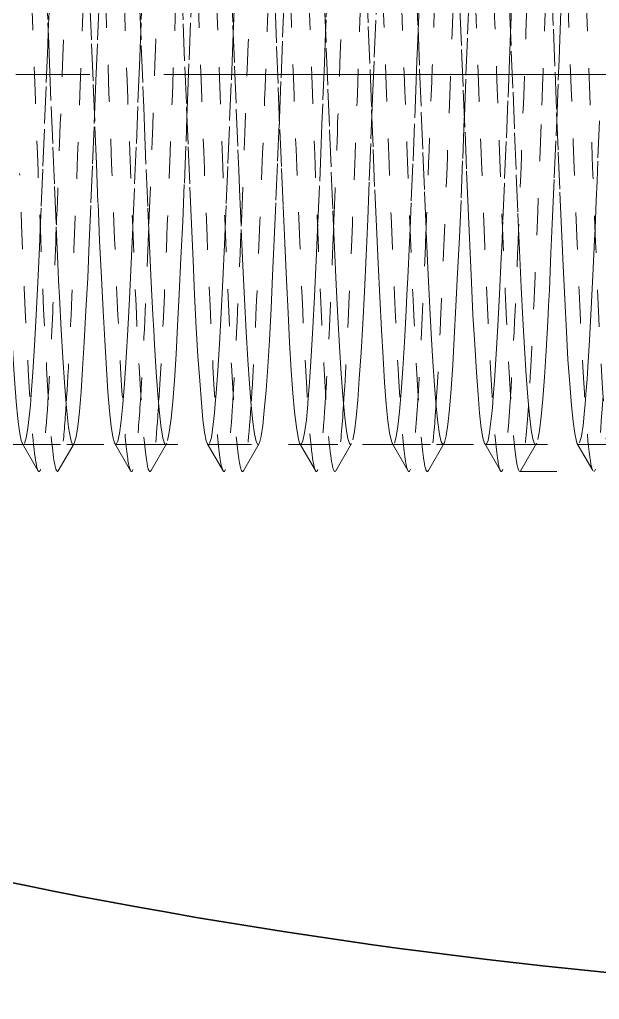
# Model space of a CAD drawing. Header units: millimetres. Extents: x -742 to 742, y -525 to 525.
# Drawn here: x -456.25 to -440.57, y 45.4 to 71.89 of the extents above; entities that cross this region are included whole.
import ezdxf

# ---------------------------------------------------------------- set-up
doc = ezdxf.new("R2010")
doc.units = ezdxf.units.MM
doc.linetypes.add('点画线', pattern=[18, 12, -2, 2, -2])
doc.linetypes.add('虚线', pattern=[2, 1, -1])
doc.layers.get('0').update_dxf_attribs({"lineweight": 35})
for name, color, linetype, lineweight in [('中心线层', 1, '点画线', 18), ('粗实线层', 7, 'Continuous', 35), ('虚线层', 6, '虚线', 18)]:
    doc.layers.add(name, color=color, linetype=linetype, lineweight=lineweight)

# ---------------------------------------------------------------- blocks, each defined once
blk = doc.blocks.new('*X5')
blk.add_arc((-834.125, 0), 155, 251.18102, 270.00005)
at = {"layer": '虚线层', "color": 7}
for p, q in [((-869.751, -140), (-843.614, -140)), ((-864.921, -140.001), (-863.581, -140.001)), ((-864.921, -140.001), (-863.581, -140.001)), ((-862.419, -140.001), (-861.079, -140.001)), ((-862.419, -140.001), (-861.079, -140.001)), ((-859.921, -140.001), (-858.578, -140.001)), ((-859.921, -140.001), (-858.578, -140.001)), ((-857.422, -140.001), (-856.081, -140.001)), ((-857.422, -140.001), (-856.081, -140.001)), ((-854.919, -140.001), (-853.58, -140.001)), ((-854.919, -140.001), (-853.58, -140.001)), ((-852.42, -140.001), (-851.078, -140.001)), ((-852.42, -140.001), (-851.078, -140.001)), ((-849.923, -140.001), (-848.58, -140.001)), ((-849.923, -140.001), (-848.58, -140.001)), ((-851.5, -140.733), (-849.5, -140.733)), ((-851.5, -140.733), (-849.5, -140.733))]:
    blk.add_line(p, q, dxfattribs=at)
for points in [[(-863.729, -120.101), (-863.751, -120.195), (-863.772, -120.317), (-863.816, -120.672), (-863.859, -121.127), (-863.904, -121.69), (-863.952, -122.392), (-863.998, -123.155), (-864.041, -124.002), (-864.086, -124.971), (-864.128, -125.956), (-864.172, -126.991), (-864.22, -128.118), (-864.25, -128.837)], [(-861.202, -120.032), (-861.247, -120.192), (-861.291, -120.467), (-861.336, -120.859), (-861.384, -121.391), (-861.429, -122.005), (-861.451, -122.352), (-861.472, -122.717), (-861.516, -123.562), (-861.559, -124.446), (-861.604, -125.398), (-861.652, -126.46), (-861.698, -127.514), (-861.741, -128.598), (-861.75, -128.828)], [(-856.248, -120.178), (-856.291, -120.445), (-856.312, -120.624), (-856.333, -120.828), (-856.378, -121.353), (-856.423, -121.96), (-856.468, -122.666), (-856.516, -123.504), (-856.56, -124.383), (-856.581, -124.853), (-856.602, -125.331), (-856.647, -126.389), (-856.691, -127.441), (-856.736, -128.524), (-856.75, -128.865)], [(-854.947, -139.976), (-854.972, -139.911), (-855.02, -139.689), (-855.066, -139.356), (-855.11, -138.909), (-855.155, -138.321), (-855.197, -137.657), (-855.241, -136.9), (-855.288, -136.014), (-855.334, -135.095), (-855.379, -134.113), (-855.425, -133.027), (-855.467, -131.956), (-855.51, -130.862), (-855.556, -129.699), (-855.602, -128.598), (-855.647, -127.513)], [(-854.298, -127.661), (-854.253, -128.749), (-854.209, -129.852), (-854.165, -131.014), (-854.122, -132.106), (-854.078, -133.173), (-854.03, -134.252), (-853.984, -135.225), (-853.94, -136.135), (-853.895, -137.01), (-853.853, -137.755), (-853.809, -138.405), (-853.762, -138.977), (-853.716, -139.409), (-853.671, -139.726), (-853.626, -139.93), (-853.584, -140.001), (-853.58, -140.001)], [(-852.445, -139.983), (-852.452, -139.971), (-852.498, -139.824), (-852.541, -139.557), (-852.586, -139.15), (-852.628, -138.648), (-852.672, -138.041), (-852.72, -137.296), (-852.766, -136.497), (-852.81, -135.617), (-852.855, -134.619), (-852.897, -133.611), (-852.941, -132.56), (-852.988, -131.42), (-853.034, -130.319), (-853.079, -129.213), (-853.125, -128.061)], [(-851.778, -128.212), (-851.73, -129.366), (-851.684, -130.471), (-851.64, -131.571), (-851.595, -132.707), (-851.553, -133.754), (-851.509, -134.754), (-851.462, -135.743), (-851.416, -136.612), (-851.371, -137.4), (-851.326, -138.131), (-851.283, -138.724), (-851.241, -139.211), (-851.194, -139.601), (-851.149, -139.851), (-851.103, -139.981), (-851.077, -140.001)], [(-849.952, -139.974), (-849.972, -139.921), (-850.016, -139.707), (-850.059, -139.382), (-850.104, -138.943), (-850.152, -138.363), (-850.198, -137.706), (-850.241, -136.955), (-850.286, -136.074), (-850.328, -135.159), (-850.372, -134.182), (-850.42, -133.099), (-850.466, -132.03), (-850.51, -130.937), (-850.555, -129.775), (-850.597, -128.672), (-850.641, -127.586)], [(-859.303, -127.588), (-859.259, -128.674), (-859.214, -129.777), (-859.166, -130.939), (-859.121, -132.032), (-859.099, -132.575), (-859.078, -133.101), (-859.034, -134.184), (-858.991, -135.161), (-858.946, -136.075), (-858.898, -136.956), (-858.853, -137.707), (-858.809, -138.364), (-858.765, -138.944), (-858.722, -139.383), (-858.678, -139.708), (-858.63, -139.921), (-858.584, -140), (-858.578, -140.001)], [(-858.768, -120.299), (-858.816, -120.645), (-858.86, -121.092), (-858.881, -121.359), (-858.902, -121.649), (-858.947, -122.344), (-858.991, -123.1), (-859.036, -123.942), (-859.084, -124.906), (-859.129, -125.887), (-859.151, -126.402), (-859.172, -126.919), (-859.216, -128.044), (-859.25, -128.901)], [(-857.452, -139.971), (-857.455, -139.964), (-857.497, -139.809), (-857.541, -139.534), (-857.588, -139.119), (-857.634, -138.61), (-857.679, -137.996), (-857.725, -137.245), (-857.767, -136.439), (-857.81, -135.555), (-857.856, -134.552), (-857.902, -133.541), (-857.947, -132.487), (-857.994, -131.346), (-858.036, -130.243), (-858.079, -129.138), (-858.124, -127.987)], [(-856.778, -128.137), (-856.734, -129.29), (-856.691, -130.396), (-856.646, -131.497), (-856.598, -132.634), (-856.553, -133.684), (-856.509, -134.688), (-856.465, -135.681), (-856.422, -136.555), (-856.378, -137.349), (-856.33, -138.087), (-856.284, -138.687), (-856.24, -139.181), (-856.195, -139.579), (-856.153, -139.838), (-856.109, -139.976), (-856.081, -140.001)], [(-853.948, -122.295), (-853.991, -123.046), (-854.012, -123.457), (-854.033, -123.882), (-854.078, -124.841), (-854.123, -125.819), (-854.168, -126.847), (-854.216, -127.97), (-854.25, -128.812)], [(-861.782, -128.063), (-861.734, -129.215), (-861.69, -130.32), (-861.669, -130.877), (-861.648, -131.422), (-861.603, -132.562), (-861.559, -133.613), (-861.514, -134.621), (-861.466, -135.619), (-861.421, -136.498), (-861.399, -136.912), (-861.378, -137.298), (-861.334, -138.042), (-861.291, -138.649), (-861.246, -139.151), (-861.198, -139.557), (-861.153, -139.824), (-861.109, -139.971), (-861.079, -140.001)], [(-859.947, -139.982), (-859.979, -139.901), (-860.025, -139.67), (-860.067, -139.329), (-860.11, -138.874), (-860.156, -138.279), (-860.202, -137.609), (-860.247, -136.846), (-860.294, -135.953), (-860.336, -135.03), (-860.379, -134.044), (-860.424, -132.955), (-860.47, -131.882), (-860.515, -130.786), (-860.563, -129.624), (-860.606, -128.523), (-860.627, -127.974), (-860.648, -127.44), (-860.693, -126.335), (-860.738, -125.33), (-860.783, -124.382), (-860.831, -123.46), (-860.848, -123.156)], [(-863, -131.103), (-862.962, -130.167), (-862.916, -129.062), (-862.871, -127.968), (-862.826, -126.846), (-862.785, -125.843)], [(-860.5, -131.149), (-860.483, -130.71), (-860.441, -129.604), (-860.394, -128.447), (-860.349, -127.366), (-860.303, -126.317), (-860.283, -125.869)], [(-858, -131.184), (-857.956, -130.092), (-857.914, -128.987), (-857.872, -127.894), (-857.826, -126.774), (-857.785, -125.84)], [(-855.5, -131.107), (-855.481, -130.635), (-855.435, -129.529), (-855.387, -128.373), (-855.344, -127.293), (-855.323, -126.761), (-855.302, -126.247), (-855.285, -125.836)], [(-850.502, -131.254), (-850.459, -130.151), (-850.438, -129.593), (-850.417, -129.046), (-850.372, -127.897), (-850.327, -126.83), (-850.284, -125.849)], [(-850.502, -131.254), (-850.459, -130.15), (-850.438, -129.593), (-850.417, -129.045), (-850.372, -127.897), (-850.327, -126.83), (-850.284, -125.849)], [(-853, -131.127), (-852.957, -130.016), (-852.912, -128.911), (-852.867, -127.821), (-852.819, -126.703), (-852.802, -126.319)], [(-851.648, -126.319), (-851.691, -127.368), (-851.712, -127.91), (-851.733, -128.449), (-851.75, -128.881)], [(-864.302, -127.515), (-864.259, -128.6), (-864.238, -129.154), (-864.217, -129.701), (-864.172, -130.864), (-864.127, -131.958), (-864.082, -133.029), (-864.034, -134.115), (-863.99, -135.096), (-863.969, -135.568), (-863.948, -136.015), (-863.903, -136.902), (-863.859, -137.659), (-863.814, -138.322), (-863.766, -138.909), (-863.721, -139.357), (-863.699, -139.539), (-863.678, -139.689), (-863.634, -139.911), (-863.591, -139.998), (-863.582, -140.001)], [(-862.444, -139.981), (-862.456, -139.958), (-862.502, -139.794), (-862.547, -139.511), (-862.594, -139.088), (-862.636, -138.572), (-862.679, -137.95), (-862.724, -137.192), (-862.77, -136.381), (-862.815, -135.492), (-862.863, -134.485), (-862.906, -133.47), (-862.927, -132.942), (-862.948, -132.413), (-862.993, -131.271), (-863.038, -130.168), (-863.083, -129.063), (-863.131, -127.913), (-863.148, -127.515)], [(-864.25, -128.837), (-864.266, -129.214), (-864.31, -130.32), (-864.355, -131.478), (-864.397, -132.561), (-864.441, -133.613), (-864.465, -134.175)], [(-861.75, -128.828), (-861.786, -129.757), (-861.828, -130.863), (-861.872, -131.958), (-861.92, -133.083), (-861.966, -134.114), (-861.967, -134.137)], [(-859.25, -128.901), (-859.259, -129.139), (-859.304, -130.244), (-859.352, -131.403), (-859.398, -132.488), (-859.441, -133.542), (-859.467, -134.157)], [(-856.75, -128.865), (-856.784, -129.682), (-856.829, -130.787), (-856.851, -131.342), (-856.872, -131.883), (-856.916, -133.011), (-856.959, -134.045), (-856.966, -134.187)], [(-854.25, -128.812), (-854.26, -129.064), (-854.281, -129.62), (-854.302, -130.169), (-854.347, -131.328), (-854.391, -132.415), (-854.436, -133.471), (-854.467, -134.158)], [(-851.75, -128.881), (-851.778, -129.607), (-851.823, -130.712), (-851.868, -131.809), (-851.916, -132.938), (-851.96, -133.976), (-851.967, -134.141)], [(-863.557, -139.982), (-863.546, -139.963), (-863.498, -139.794), (-863.453, -139.511), (-863.409, -139.111), (-863.365, -138.571), (-863.322, -137.95), (-863.278, -137.231), (-863.23, -136.38), (-863.184, -135.491), (-863.14, -134.535), (-863.095, -133.469), (-863.053, -132.413), (-863.009, -131.326), (-863, -131.103)], [(-856.016, -139.878), (-855.971, -139.645), (-855.926, -139.273), (-855.884, -138.803), (-855.841, -138.225), (-855.794, -137.509), (-855.749, -136.734), (-855.703, -135.877), (-855.656, -134.898), (-855.614, -133.905), (-855.572, -132.864), (-855.526, -131.733), (-855.5, -131.107)], [(-861.022, -139.89), (-860.978, -139.665), (-860.93, -139.301), (-860.884, -138.839), (-860.84, -138.268), (-860.795, -137.559), (-860.753, -136.79), (-860.709, -135.937), (-860.662, -134.963), (-860.616, -133.974), (-860.571, -132.937), (-860.526, -131.807), (-860.5, -131.149)], [(-858.55, -139.977), (-858.54, -139.956), (-858.495, -139.779), (-858.453, -139.487), (-858.409, -139.08), (-858.362, -138.532), (-858.316, -137.904), (-858.271, -137.179), (-858.226, -136.322), (-858.183, -135.428), (-858.141, -134.467), (-858.094, -133.399), (-858.049, -132.339), (-858.003, -131.252), (-858, -131.184)], [(-853.551, -139.972), (-853.541, -139.948), (-853.494, -139.762), (-853.449, -139.463), (-853.403, -139.048), (-853.356, -138.492), (-853.314, -137.857), (-853.272, -137.126), (-853.226, -136.263), (-853.181, -135.364), (-853.135, -134.4), (-853.087, -133.328), (-853.044, -132.266), (-853.023, -131.72), (-853.002, -131.176), (-853, -131.127)], [(-851.014, -139.866), (-850.972, -139.625), (-850.926, -139.245), (-850.881, -138.767), (-850.835, -138.182), (-850.787, -137.459), (-850.744, -136.678), (-850.723, -136.253), (-850.702, -135.815), (-850.657, -134.831), (-850.612, -133.835), (-850.567, -132.792), (-850.519, -131.659), (-850.502, -131.254)], [(-849.348, -131.254), (-849.391, -132.341), (-849.412, -132.88), (-849.433, -133.401), (-849.465, -134.171)], [(-864.951, -139.97), (-864.979, -139.89), (-865.024, -139.65), (-865.07, -139.302), (-865.115, -138.839), (-865.163, -138.236), (-865.206, -137.56), (-865.227, -137.183), (-865.248, -136.79), (-865.293, -135.892), (-865.338, -134.964), (-865.383, -133.975), (-865.431, -132.883), (-865.448, -132.489)], [(-864.465, -134.175), (-864.488, -134.67), (-864.534, -135.618), (-864.579, -136.497), (-864.625, -137.336), (-864.667, -138.042), (-864.71, -138.649), (-864.734, -138.938)], [(-861.967, -134.137), (-862.01, -135.095), (-862.055, -136.06), (-862.097, -136.901), (-862.141, -137.658), (-862.188, -138.353), (-862.233, -138.906)], [(-859.467, -134.157), (-859.486, -134.604), (-859.528, -135.556), (-859.572, -136.44), (-859.62, -137.284), (-859.666, -137.996), (-859.71, -138.611), (-859.734, -138.903)], [(-856.966, -134.187), (-857.004, -135.03), (-857.052, -136), (-857.098, -136.846), (-857.141, -137.609), (-857.186, -138.311), (-857.228, -138.875), (-857.232, -138.913)], [(-854.467, -134.158), (-854.484, -134.536), (-854.529, -135.493), (-854.551, -135.95), (-854.572, -136.382), (-854.616, -137.233), (-854.659, -137.951), (-854.704, -138.572), (-854.732, -138.905)], [(-851.967, -134.141), (-851.981, -134.481), (-852.002, -134.965), (-852.047, -135.939), (-852.091, -136.791), (-852.136, -137.56), (-852.184, -138.269), (-852.229, -138.839), (-852.233, -138.883)], [(-849.465, -134.171), (-849.478, -134.469), (-849.523, -135.43), (-849.568, -136.324), (-849.616, -137.18), (-849.66, -137.905), (-849.681, -138.234), (-849.702, -138.533), (-849.732, -138.91)], [(-864.734, -138.938), (-864.756, -139.173), (-864.802, -139.557), (-864.847, -139.824), (-864.894, -139.975)], [(-862.233, -138.906), (-862.234, -138.909), (-862.279, -139.356), (-862.325, -139.703), (-862.367, -139.911), (-862.41, -139.998)], [(-859.734, -138.903), (-859.755, -139.143), (-859.797, -139.534), (-859.841, -139.809), (-859.888, -139.969)], [(-857.232, -138.913), (-857.272, -139.329), (-857.32, -139.684), (-857.366, -139.901), (-857.41, -139.996)], [(-854.732, -138.905), (-854.752, -139.112), (-854.798, -139.511), (-854.841, -139.794), (-854.886, -139.963)], [(-852.233, -138.883), (-852.251, -139.086), (-852.272, -139.302), (-852.316, -139.665), (-852.359, -139.89), (-852.404, -139.993)], [(-849.732, -138.91), (-849.747, -139.081), (-849.791, -139.488), (-849.836, -139.779), (-849.884, -139.956)], [(-864.957, -139.961), (-864.529, -140.7)], [(-864.922, -140.001), (-864.936, -139.993)], [(-863.978, -140.711), (-863.55, -139.971)], [(-862.451, -139.969), (-862.024, -140.709)], [(-862.367, -139.911), (-862.41, -139.998)], [(-861.471, -140.7), (-861.044, -139.96)], [(-861.065, -139.993), (-861.05, -139.971)], [(-859.95, -139.975), (-859.523, -140.714)], [(-859.921, -140.001), (-859.934, -139.996)], [(-858.975, -140.711), (-858.547, -139.972)], [(-857.456, -139.964), (-857.029, -140.703)], [(-857.366, -139.901), (-857.41, -139.996)], [(-856.479, -140.713), (-856.051, -139.974)], [(-856.062, -139.99), (-856.057, -139.983)], [(-854.953, -139.965), (-854.526, -140.704)], [(-854.919, -140.001), (-854.928, -139.998)], [(-853.972, -140.7), (-853.545, -139.961)], [(-852.449, -139.975), (-852.022, -140.714)], [(-852.359, -139.89), (-852.404, -139.993)], [(-851.473, -140.707), (-851.045, -139.968)], [(-851.056, -139.986), (-851.049, -139.974)], [(-849.955, -139.968), (-849.527, -140.707)], [(-849.923, -140.001), (-849.929, -140), (-849.951, -139.975), (-849.952, -139.974)]]:
    blk.add_lwpolyline(points, dxfattribs=at)
for points, knots in [([(-853.972, -140.7), (-854.01, -140.776), (-854.049, -140.703), (-854.183, -139.909), (-854.279, -138.406), (-854.471, -134.213), (-854.567, -131.572), (-854.758, -126.411), (-854.854, -123.953), (-855.043, -120.463), (-855.135, -119.427), (-855.228, -119.286)], [0, 0, 0, 0, 1000.09929, 1000.09929, 3479.05929, 3479.05929, 5958.019289, 5958.019289, 8436.979289, 8436.979289, 10832.033894, 10832.033894, 10832.033894, 10832.033894]), ([(-852.022, -140.714), (-852.044, -140.683), (-852.066, -140.603), (-852.183, -139.909), (-852.279, -138.406), (-852.471, -134.213), (-852.567, -131.572), (-852.758, -126.411), (-852.854, -123.953), (-853.046, -120.403), (-853.142, -119.356), (-853.246, -119.267), (-853.255, -119.267), (-853.263, -119.275)], [0, 0, 0, 0, 669.875982, 669.875982, 3609.651821, 3609.651821, 6549.42766, 6549.42766, 9489.203498, 9489.203498, 12428.979337, 12428.979337, 12692.952289, 12692.952289, 12692.952289, 12692.952289]), ([(-851.5, -140.733), (-851.596, -140.733), (-851.692, -139.765), (-851.883, -136.337), (-851.979, -133.918), (-852.171, -128.775), (-852.267, -126.113), (-852.458, -121.825), (-852.554, -120.251), (-852.676, -119.43), (-852.702, -119.325), (-852.728, -119.288)], [0, 0, 0, 0, 2537.287669, 2537.287669, 5074.766207, 5074.766207, 7612.244745, 7612.244745, 10149.723284, 10149.723284, 10840.998291, 10840.998291, 10840.998291, 10840.998291]), ([(-849.528, -140.706), (-849.614, -140.541), (-849.701, -139.601), (-849.883, -136.337), (-849.979, -133.918), (-850.171, -128.775), (-850.267, -126.113), (-850.458, -121.825), (-850.554, -120.251), (-850.693, -119.32), (-850.735, -119.22), (-850.778, -119.3)], [0, 0, 0, 0, 2248.675537, 2248.675537, 4735.872372, 4735.872372, 7223.069207, 7223.069207, 9710.266041, 9710.266041, 10814.30083, 10814.30083, 10814.30083, 10814.30083]), ([(-848.964, -140.687), (-849.043, -140.875), (-849.121, -140.432), (-849.296, -138.157), (-849.392, -136.076), (-849.583, -131.198), (-849.679, -128.461), (-849.871, -123.64), (-849.967, -121.616), (-850.116, -119.784), (-850.169, -119.401), (-850.223, -119.3)], [0, 0, 0, 0, 2024.791811, 2024.791811, 4489.047063, 4489.047063, 6953.302315, 6953.302315, 9417.557566, 9417.557566, 10788.31092, 10788.31092, 10788.31092, 10788.31092]), ([(-856.479, -140.713), (-856.544, -140.805), (-856.61, -140.466), (-856.771, -138.608), (-856.867, -136.643), (-857.058, -131.885), (-857.154, -129.151), (-857.346, -124.22), (-857.442, -122.083), (-857.572, -120.295), (-857.606, -119.933), (-857.64, -119.683)], [0, 0, 0, 0, 1842.505672, 1842.505672, 4536.829177, 4536.829177, 7231.152683, 7231.152683, 9925.476188, 9925.476188, 10883.305907, 10883.305907, 10883.305907, 10883.305907]), ([(-854.526, -140.704), (-854.576, -140.615), (-854.626, -140.282), (-854.771, -138.608), (-854.867, -136.643), (-855.058, -131.885), (-855.154, -129.151), (-855.346, -124.22), (-855.442, -122.083), (-855.579, -120.195), (-855.62, -119.784), (-855.661, -119.539)], [0, 0, 0, 0, 1421.925704, 1421.925704, 4171.983526, 4171.983526, 6922.041349, 6922.041349, 9672.099171, 9672.099171, 10856.667816, 10856.667816, 10856.667816, 10856.667816]), ([(-858.975, -140.711), (-858.975, -140.711), (-858.975, -140.711), (-859.071, -140.875), (-859.167, -140.07), (-859.358, -136.893), (-859.454, -134.559), (-859.646, -129.467), (-859.742, -126.77), (-859.933, -122.308), (-860.029, -120.597), (-860.125, -119.794)], [0, 0, 0, 0, 4.113185, 4.113185, 2722.536459, 2722.536459, 5440.959733, 5440.959733, 8159.383006, 8159.383006, 10877.80628, 10877.80628, 10877.80628, 10877.80628]), ([(-857.029, -140.702), (-857.107, -140.545), (-857.185, -139.772), (-857.358, -136.893), (-857.454, -134.559), (-857.646, -129.467), (-857.742, -126.77), (-857.933, -122.308), (-858.029, -120.597), (-858.125, -119.794)], [0, 0, 0, 0, 1891.389441, 1891.389441, 4219.66498, 4219.66498, 6547.940518, 6547.940518, 8876.216057, 8876.216057, 8876.216057, 8876.216057]), ([(-863.484, -121.073), (-863.519, -121.587), (-863.553, -122.202), (-863.683, -124.847), (-863.779, -127.408), (-863.928, -131.427), (-863.981, -132.844), (-864.033, -134.154)], [0, 0, 0, 0, 1335.962703, 1335.962703, 5042.171919, 5042.171919, 7082.417568, 7082.417568, 7082.417568, 7082.417568]), ([(-860.982, -121.046), (-860.988, -121.133), (-860.994, -121.224), (-861.096, -122.841), (-861.192, -125.129), (-861.37, -129.833), (-861.452, -132.142), (-861.535, -134.19)], [0, 0, 0, 0, 226.110307, 226.110307, 3899.568003, 3899.568003, 7057.667844, 7057.667844, 7057.667844, 7057.667844]), ([(-858.483, -121.051), (-858.555, -122.133), (-858.628, -123.656), (-858.796, -127.776), (-858.892, -130.505), (-859.003, -133.403), (-859.019, -133.804), (-859.035, -134.194)], [0, 0, 0, 0, 2774.865195, 2774.865195, 6441.801826, 6441.801826, 7044.236812, 7044.236812, 7044.236812, 7044.236812]), ([(-855.983, -121.063), (-856.026, -121.704), (-856.069, -122.501), (-856.208, -125.47), (-856.304, -128.087), (-856.445, -131.873), (-856.489, -133.052), (-856.533, -134.155)], [0, 0, 0, 0, 1650.822054, 1650.822054, 5318.928152, 5318.928152, 7019.086444, 7019.086444, 7019.086444, 7019.086444]), ([(-853.525, -121.731), (-853.621, -123.386), (-853.717, -125.761), (-853.887, -130.297), (-853.961, -132.344), (-854.034, -134.182)], [0, 0, 0, 0, 2820.684648, 2820.684648, 4997.551049, 4997.551049, 4997.551049, 4997.551049]), ([(-861.471, -140.699), (-861.501, -140.762), (-861.532, -140.73), (-861.658, -140.196), (-861.754, -138.84), (-861.946, -134.845), (-862.042, -132.255), (-862.233, -127.074), (-862.329, -124.548), (-862.425, -122.655)], [0, 0, 0, 0, 855.228444, 855.228444, 3534.402731, 3534.402731, 6213.577018, 6213.577018, 8892.751305, 8892.751305, 8892.751305, 8892.751305]), ([(-859.523, -140.714), (-859.536, -140.694), (-859.549, -140.657), (-859.658, -140.196), (-859.754, -138.84), (-859.946, -134.845), (-860.042, -132.255), (-860.233, -127.074), (-860.329, -124.548), (-860.425, -122.655)], [0, 0, 0, 0, 388.113492, 388.113492, 3215.632954, 3215.632954, 6043.152417, 6043.152417, 8870.671879, 8870.671879, 8870.671879, 8870.671879]), ([(-863.216, -125.827), (-863.24, -126.418), (-863.264, -127.031), (-863.383, -130.188), (-863.479, -132.898), (-863.639, -136.675), (-863.702, -137.963), (-863.766, -138.916)], [0, 0, 0, 0, 918.217709, 918.217709, 4616.946951, 4616.946951, 7066.950347, 7066.950347, 7066.950347, 7066.950347]), ([(-860.716, -125.817), (-860.806, -128.072), (-860.897, -130.64), (-861.081, -135.411), (-861.174, -137.545), (-861.267, -138.939)], [0, 0, 0, 0, 2483.032591, 2483.032591, 5033.014569, 5033.014569, 5033.014569, 5033.014569]), ([(-858.217, -125.847), (-858.278, -127.365), (-858.339, -129.025), (-858.496, -133.261), (-858.592, -135.756), (-858.714, -138.097), (-858.741, -138.55), (-858.767, -138.944)], [0, 0, 0, 0, 2339.691549, 2339.691549, 6011.128799, 6011.128799, 7028.232047, 7028.232047, 7028.232047, 7028.232047]), ([(-855.717, -125.85), (-855.749, -126.641), (-855.781, -127.471), (-855.908, -130.881), (-856.004, -133.562), (-856.156, -137.018), (-856.211, -138.103), (-856.267, -138.932)], [0, 0, 0, 0, 1217.391067, 1217.391067, 4881.570598, 4881.570598, 7003.476983, 7003.476983, 7003.476983, 7003.476983]), ([(-853.225, -126.049), (-853.321, -128.463), (-853.417, -131.197), (-853.598, -135.804), (-853.683, -137.691), (-853.768, -138.96)], [0, 0, 0, 0, 2639.240633, 2639.240633, 4986.345216, 4986.345216, 4986.345216, 4986.345216]), ([(-851.225, -126.049), (-851.321, -128.463), (-851.417, -131.197), (-851.52, -133.824), (-851.527, -134.01), (-851.535, -134.194)], [0, 0, 0, 0, 4615.723349, 4615.723349, 4972.207879, 4972.207879, 4972.207879, 4972.207879]), ([(-863.978, -140.711), (-864.035, -140.796), (-864.093, -140.552), (-864.246, -139.026), (-864.342, -137.183), (-864.533, -132.565), (-864.629, -129.848), (-864.725, -127.333)], [0, 0, 0, 0, 1623.599772, 1623.599772, 4329.361369, 4329.361369, 7035.122966, 7035.122966, 7035.122966, 7035.122966]), ([(-862.024, -140.709), (-862.066, -140.643), (-862.108, -140.399), (-862.246, -139.026), (-862.342, -137.183), (-862.533, -132.565), (-862.629, -129.848), (-862.725, -127.333)], [0, 0, 0, 0, 1265.093842, 1265.093842, 4141.594968, 4141.594968, 7018.096094, 7018.096094, 7018.096094, 7018.096094]), ([(-850.925, -131.345), (-851.021, -133.921), (-851.117, -136.337), (-851.231, -138.383), (-851.25, -138.686), (-851.268, -138.961)], [0, 0, 0, 0, 4153.559575, 4153.559575, 4957.656568, 4957.656568, 4957.656568, 4957.656568]), ([(-864.53, -140.7), (-864.599, -140.558), (-864.668, -139.932), (-864.833, -137.421), (-864.929, -135.185), (-865.025, -132.671)], [0, 0, 0, 0, 2108.927775, 2108.927775, 5023.384631, 5023.384631, 5023.384631, 5023.384631]), ([(-864.033, -134.154), (-864.076, -135.224), (-864.12, -136.223), (-864.192, -137.691), (-864.221, -138.222), (-864.25, -138.684)], [0, 0, 0, 0, 2995.151632, 2995.151632, 5028.791775, 5028.791775, 5028.791775, 5028.791775]), ([(-861.535, -134.19), (-861.548, -134.524), (-861.562, -134.851), (-861.634, -136.559), (-861.692, -137.764), (-861.751, -138.691)], [0, 0, 0, 0, 935.174335, 935.174335, 5012.139855, 5012.139855, 5012.139855, 5012.139855]), ([(-856.533, -134.155), (-856.585, -135.431), (-856.636, -136.605), (-856.709, -137.99), (-856.73, -138.357), (-856.75, -138.688)], [0, 0, 0, 0, 3539.81876, 3539.81876, 4982.77413, 4982.77413, 4982.77413, 4982.77413]), ([(-854.034, -134.182), (-854.056, -134.726), (-854.078, -135.251), (-854.15, -136.895), (-854.2, -137.89), (-854.25, -138.682)], [0, 0, 0, 0, 1509.538523, 1509.538523, 4966.160878, 4966.160878, 4966.160878, 4966.160878]), ([(-864.25, -138.684), (-864.317, -139.735), (-864.384, -140.422), (-864.477, -140.738), (-864.503, -140.754), (-864.53, -140.7)], [0, 0, 0, 0, 3590.588062, 3590.588062, 5018.929864, 5018.929864, 5018.929864, 5018.929864]), ([(-861.751, -138.691), (-861.788, -139.28), (-861.825, -139.757), (-861.916, -140.59), (-861.97, -140.793), (-862.024, -140.709)], [0, 0, 0, 0, 2048.383018, 2048.383018, 5002.922432, 5002.922432, 5002.922432, 5002.922432]), ([(-859.251, -138.691), (-859.259, -138.82), (-859.267, -138.944), (-859.358, -140.26), (-859.44, -140.838), (-859.523, -140.714)], [0, 0, 0, 0, 446.382759, 446.382759, 4986.803272, 4986.803272, 4986.803272, 4986.803272]), ([(-856.75, -138.688), (-856.825, -139.869), (-856.9, -140.584), (-856.993, -140.742), (-857.011, -140.739), (-857.029, -140.702)], [0, 0, 0, 0, 4009.744504, 4009.744504, 4972.755539, 4972.755539, 4972.755539, 4972.755539]), ([(-854.25, -138.682), (-854.296, -139.406), (-854.342, -139.961), (-854.434, -140.656), (-854.48, -140.786), (-854.526, -140.704)], [0, 0, 0, 0, 2463.95332, 2463.95332, 4956.83148, 4956.83148, 4956.83148, 4956.83148]), ([(-851.75, -138.682), (-851.767, -138.947), (-851.783, -139.188), (-851.874, -140.369), (-851.948, -140.819), (-852.022, -140.714)], [0, 0, 0, 0, 906.416716, 906.416716, 4940.744597, 4940.744597, 4940.744597, 4940.744597]), ([(-849.25, -138.682), (-849.333, -140), (-849.417, -140.733), (-849.5, -140.733), (-849.5, -140.733), (-849.5, -140.733)], [0, 0, 0, 0, 4926.133917, 4926.133917, 4926.559914, 4926.559914, 4926.559914, 4926.559914]), ([(-863.766, -138.916), (-863.798, -139.402), (-863.83, -139.802), (-863.901, -140.449), (-863.939, -140.653), (-863.978, -140.711)], [0, 0, 0, 0, 2295.337717, 2295.337717, 5014.497409, 5014.497409, 5014.497409, 5014.497409]), ([(-861.267, -138.939), (-861.27, -138.981), (-861.272, -139.021), (-861.34, -140.007), (-861.406, -140.567), (-861.471, -140.699)], [0, 0, 0, 0, 204.062534, 204.062534, 4998.276579, 4998.276579, 4998.276579, 4998.276579]), ([(-856.267, -138.932), (-856.307, -139.535), (-856.347, -140.002), (-856.418, -140.535), (-856.448, -140.67), (-856.479, -140.713)], [0, 0, 0, 0, 2837.222595, 2837.222595, 4968.33249, 4968.33249, 4968.33249, 4968.33249]), ([(-853.768, -138.96), (-853.779, -139.118), (-853.79, -139.267), (-853.857, -140.15), (-853.914, -140.588), (-853.972, -140.7)], [0, 0, 0, 0, 775.038003, 775.038003, 4952.135236, 4952.135236, 4952.135236, 4952.135236]), ([(-851.473, -140.706), (-851.482, -140.724), (-851.491, -140.733), (-851.5, -140.733), (-851.5, -140.733), (-851.5, -140.733)], [0, 0, 0, 0, 4929.086465, 4929.086465, 4932.959184, 4932.959184, 4932.959184, 4932.959184])]:
    blk.add_open_spline(points, degree=3, knots=knots, dxfattribs=at)
for points in [[(-850.716, -125.832), (-850.786, -127.561), (-850.855, -129.475), (-850.925, -131.345)], [(-850.716, -125.832), (-850.786, -127.561), (-850.855, -129.475), (-850.925, -131.345)], [(-859.035, -134.194), (-859.107, -135.979), (-859.179, -137.549), (-859.251, -138.691)], [(-851.535, -134.194), (-851.607, -135.978), (-851.678, -137.541), (-851.75, -138.682)], [(-858.767, -138.944), (-858.836, -139.97), (-858.906, -140.591), (-858.975, -140.711)], [(-851.268, -138.961), (-851.314, -139.631), (-851.359, -140.125), (-851.404, -140.418)]]:
    blk.add_open_spline(points, degree=3, dxfattribs=at)
blk = doc.blocks.new('*X4')
at = {"layer": '中心线层'}
blk.add_line((-831.125, -130), (-887.125, -130), dxfattribs=at)
at = {"color": 0, "linetype": 'ByBlock'}
blk.add_blockref('*X5', (0, 0), dxfattribs=at)

msp = doc.modelspace()

# ---------------------------------------------------------------- block references
at = {"layer": '粗实线层'}
msp.add_blockref('*X4', (408.776, 200.401), dxfattribs=at)

doc.saveas('drawing.dxf')
